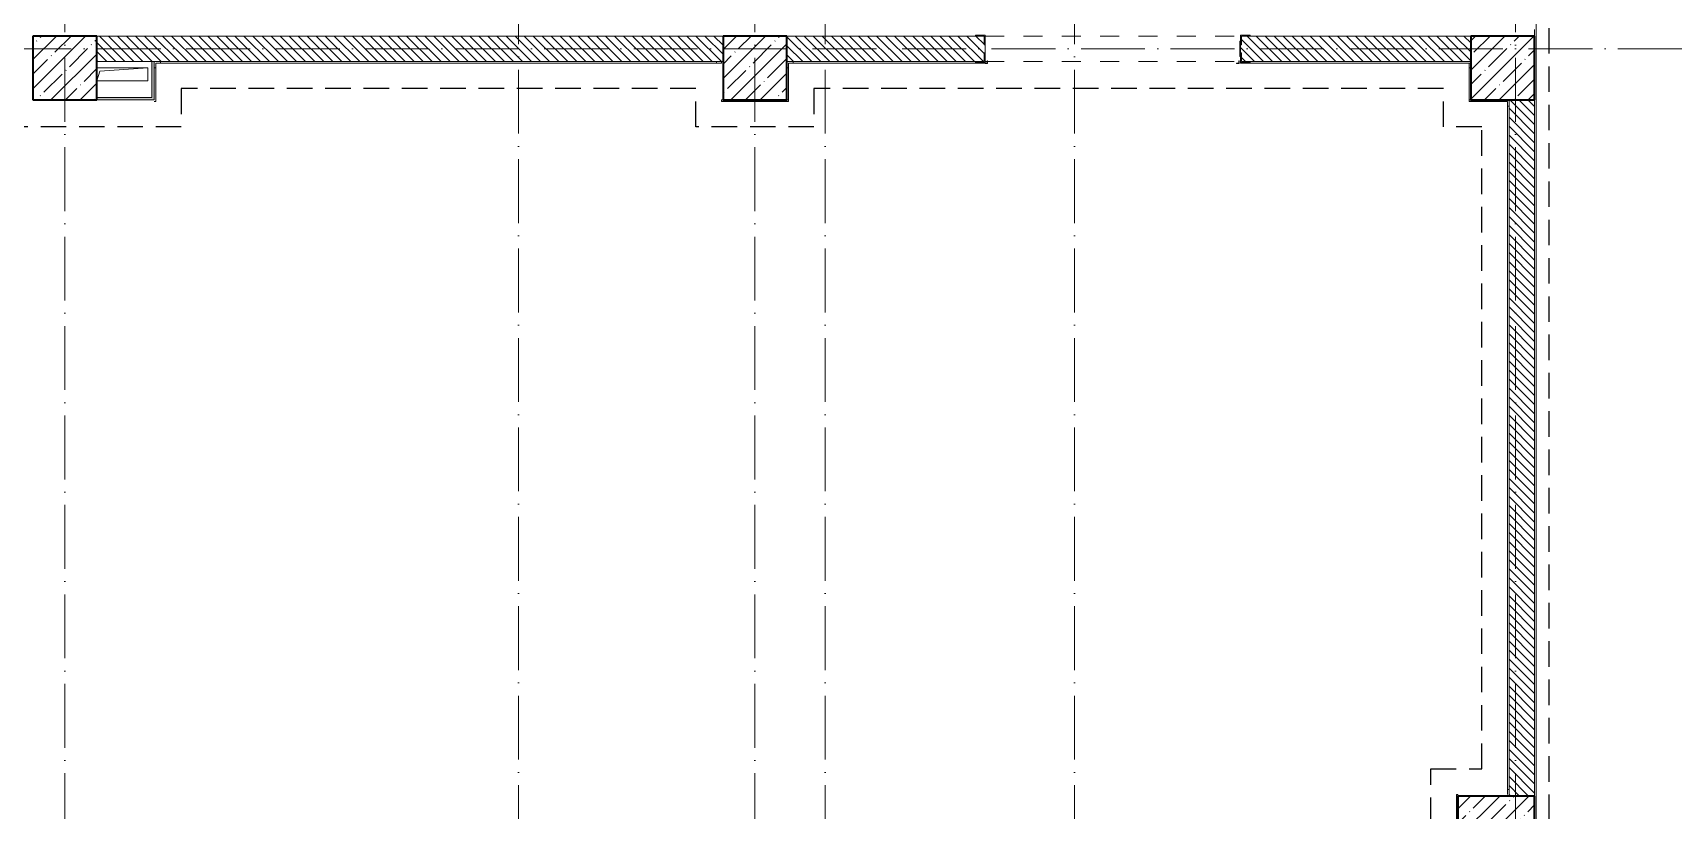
# Model space of a CAD drawing. Header units: millimetres. Extents: x -213536 to 1564669, y -45299 to 942238.
# Drawn here: x -130767 to -117917, y 146672 to 152758 of the extents above; entities that cross this region are included whole.
import ezdxf

# ---------------------------------------------------------------- set-up
doc = ezdxf.new("R2010")
doc.units = ezdxf.units.MM
for name, pattern in [('50_200_ШТРИХ_1Т_ш5_п1_п1_', [700, 500, -100, 0, -100]), ('Штрих короткий', [300, 150, -150]), ('Штриховая _2 мм - 1 мм_', [300, 200, -100])]:
    doc.linetypes.add(name, pattern=pattern)
for name, color, linetype, lineweight in [('0-1', 7, 'Continuous', 5), ('0-2', 7, 'Continuous', 9), ('Несущие колонны', 7, 'Continuous', 9), ('Несущие колонны-1', 7, 'Continuous', 35), ('Обобщенные модели', 7, 'Continuous', 9), ('Оси-2', 7, '50_200_ШТРИХ_1Т_ш5_п1_п1_', 9), ('Перемычка-1', 7, 'Штрих короткий', 9), ('Стены', 7, 'Continuous', 9), ('Стены-1', 7, 'Continuous', 13), ('Штриховка разреза-1', 7, 'Continuous', 9)]:
    doc.layers.add(name, color=color, linetype=linetype, lineweight=lineweight)
doc.layers.add('СТ-1_1', color=7, linetype='Штриховая _2 мм - 1 мм_', lineweight=90, true_color=0x888888)
doc.layers.add('Штриховка разреза-3', color=7, linetype='Continuous', lineweight=9, true_color=0x0080ff)
doc.layers.get('0-2').off()
pattern_1 = [(135, (0, 0), (-35.35534, -35.35534), [])]

# ---------------------------------------------------------------- blocks, each defined once
blk = doc.blocks.new('BSC_Колонна _Прямоугольная - 500х500-25642906-АИ2_02_План отделки стен 2-го этажа _Часть 2_')
at = {"layer": 'Несущие колонны'}
h = blk.add_hatch(dxfattribs=at)
h.set_pattern_fill('FP_13', color=256, style=0, pattern_type=2)
h.set_pattern_definition([(45, (-91350, -44500), (-114.04925, 114.04925), []), (45, (-91235.95, -44500), (-114.04925, 114.04925), [201.613, -40.323, 3.353, -36.97])])
h.paths.add_polyline_path([(-250, -250), (250, -250), (250, 250), (-250, 250)], flags=0)
at = {"layer": 'Несущие колонны-1'}
for p, q in [((250, 250), (-250, 250)), ((-250, 250), (-250, -250)), ((250, -250), (250, 250)), ((-250, -250), (250, -250))]:
    blk.add_line(p, q, dxfattribs=at)
blk = doc.blocks.new('BSC_Колонна _Прямоугольная - 600х600-26981669-АИ2_02_План отделки стен 2-го этажа _Часть 2_')
at = {"layer": 'Несущие колонны'}
h = blk.add_hatch(dxfattribs=at)
h.set_pattern_fill('FP_19', color=256, style=0, pattern_type=2)
h.set_pattern_definition([(45, (-91300, -38500), (-114.04925, 114.04925), []), (45, (-91185.95, -38500), (-114.04925, 114.04925), [201.613, -40.323, 3.353, -36.97])])
h.paths.add_polyline_path([(-300, -300), (300, -300), (300, 300), (-300, 300), (-300, -121)], flags=0)
at = {"layer": 'Несущие колонны-1'}
for p, q in [((300, 300), (-300, 300)), ((-300, 300), (-300, -300)), ((300, -300), (300, 300)), ((-300, -300), (300, -300))]:
    blk.add_line(p, q, dxfattribs=at)
blk = doc.blocks.new('BSC_Колонна _Прямоугольная - 500х500-V15-АИ2_02_План отделки стен 2-го этажа _Часть 2_')
at = {"layer": 'Несущие колонны'}
h = blk.add_hatch(dxfattribs=at)
h.set_pattern_fill('FP_23', color=256, style=0, pattern_type=2)
h.set_pattern_definition([(45, (-80100, -44500), (-114.04925, 114.04925), []), (45, (-79985.95, -44500), (-114.04925, 114.04925), [201.613, -40.323, 3.353, -36.97])])
h.paths.add_polyline_path([(-250, -250), (250, -250), (250, 250), (-250, 250)], flags=0)
at = {"layer": 'Несущие колонны-1'}
for p, q in [((250, 250), (-250, 250)), ((-250, 250), (-250, -250)), ((250, -250), (250, 250)), ((-250, -250), (250, -250))]:
    blk.add_line(p, q, dxfattribs=at)
blk = doc.blocks.new('BSC_Колонна _Прямоугольная - 500х500-V16-АИ2_02_План отделки стен 2-го этажа _Часть 2_')
at = {"layer": 'Несущие колонны'}
h = blk.add_hatch(dxfattribs=at)
h.set_pattern_fill('FP_24', color=256, style=0, pattern_type=2)
h.set_pattern_definition([(45, (-85500, -44500), (-114.04925, 114.04925), []), (45, (-85385.95, -44500), (-114.04925, 114.04925), [201.613, -40.323, 3.353, -36.97])])
h.paths.add_polyline_path([(-250, -250), (250, -250), (250, 250), (-250, 250)], flags=0)
at = {"layer": 'Несущие колонны-1'}
for p, q in [((250, 250), (-250, 250)), ((-250, 250), (-250, -250)), ((250, -250), (250, 250)), ((-250, -250), (250, -250))]:
    blk.add_line(p, q, dxfattribs=at)
blk = doc.blocks.new('Проем_Дверь_Прямоугольный - 2000х2100h_дверные проемы-28474553-АИ2_02_План отделки стен 2-го этажа _Часть 2_')
at = {"layer": 'Перемычка-1'}
for p, q in [((1000, 100), (-1000, 100)), ((1000, -100), (-1000, -100))]:
    blk.add_line(p, q, dxfattribs=at)
blk = doc.blocks.new('АР_Перемычка - АР_Перемычка-28474554-АИ2_02_План отделки стен 2-го этажа _Часть 2_')
at = {"layer": 'Обобщенные модели'}
blk.add_line((-400, -100), (-392, -100), dxfattribs=at)
blk = doc.blocks.new('Фахверк_СКБ_Уголок - 200_3380-28509457-АИ2_02_План отделки стен 2-го этажа _Часть 2_')
at = {"layer": 'Обобщенные модели'}
for p, q in [((200, 156), (125, 156)), ((125, 156), (125, 81)), ((131, 81), (131, 150)), ((131, 150), (200, 150)), ((200, 150), (200, 156)), ((125, 81), (131, 81)), ((131, 19), (125, 19)), ((125, 19), (125, -56)), ((131, -50), (131, 19)), ((125, -56), (200, -56)), ((200, -50), (131, -50)), ((200, -56), (200, -50))]:
    blk.add_line(p, q, dxfattribs=at)
blk = doc.blocks.new('154_Стойка_СКБ_Уголок - СМ-2180_200-28268025-АИ2_02_План отделки стен 2-го этажа _Часть 2_')
at = {"layer": 'Обобщенные модели'}
for p, q in [((125, 156), (125, 81)), ((200, 156), (125, 156)), ((131, 81), (131, 150)), ((131, 150), (200, 150)), ((200, 150), (200, 156)), ((125, 81), (131, 81)), ((131, 19), (125, 19)), ((125, 19), (125, -56)), ((131, -50), (131, 19)), ((125, -56), (200, -56)), ((200, -50), (131, -50)), ((200, -56), (200, -50))]:
    blk.add_line(p, q, dxfattribs=at)
blk = doc.blocks.new('Стойка_Влож_Полоса боковая - Полоса-28213942-АИ2_02_План отделки стен 2-го этажа _Часть 2_')
at = {"layer": 'Обобщенные модели'}
for p, q in [((-5, 60), (0, 60)), ((-5, -60), (-5, 60)), ((0, 31), (0, -31)), ((0, -60), (-5, -60))]:
    blk.add_line(p, q, dxfattribs=at)
blk = doc.blocks.new('AR_Отверстие прямоугольное _в плите_ - AR_Отверстие прямоугольное _в плите_-30511579-АИ2_02_План отделки стен 2-го этажа _Часть 2_')
at = {"layer": 'Обобщенные модели'}
for p, q in [((200, 50), (-200, 50)), ((-200, -50), (-175, 25)), ((-175, 25), (200, 50)), ((200, -50), (200, 50)), ((-200, -50), (200, -50))]:
    blk.add_line(p, q, dxfattribs=at)
blk = doc.blocks.new('0125-Р-ОО-Ш2-АР-о_23_10_2024_rvt-1-АИ2_02_План отделки стен 2-го этажа _Часть 2_')
at = {"layer": 'Штриховка разреза-1'}
h = blk.add_hatch(dxfattribs=at)
h.set_pattern_fill('FP_2', color=256, style=0, pattern_type=2)
h.set_pattern_definition(pattern_1)
h.paths.add_polyline_path([(85250, 44550), (85250, 44750), (80350, 44750), (80350, 44550), (83562, 44550)], flags=0)
h = blk.add_hatch(dxfattribs=at)
h.set_pattern_fill('FP_2', color=256, style=0, pattern_type=2)
h.set_pattern_definition(pattern_1)
h.paths.add_polyline_path([(91100, 44550), (91100, 44750), (89306, 44750), (89306, 44681), (89300, 44681), (89300, 44619), (89306, 44619), (89306, 44550), (91018, 44550)], flags=0)
h.paths.add_polyline_path([(87290, 44550), (87294, 44551), (87294, 44619), (87300, 44619), (87300, 44681), (87294, 44681), (87294, 44750), (85750, 44750), (85750, 44550), (87225, 44550)], flags=0)
h = blk.add_hatch(dxfattribs=at)
h.set_pattern_fill('FP_2', color=256, style=0, pattern_type=2)
h.set_pattern_definition(pattern_1)
h.paths.add_polyline_path([(91600, 38800), (91600, 44250), (91400, 44250), (91400, 38800)], flags=0)
at = {"layer": 'Стены-1'}
for p, q in [((85250, 44750), (80350, 44750)), ((87225, 44750), (85750, 44750)), ((91100, 44750), (89375, 44750)), ((87300, 44619), (87300, 44681)), ((80350, 44550), (85250, 44550)), ((85750, 44550), (87225, 44550)), ((89375, 44550), (91100, 44550)), ((91400, 44250), (91400, 38800)), ((91600, 38800), (91600, 44250))]:
    blk.add_line(p, q, dxfattribs=at)
at = {"layer": '0-2'}
for name, p in [('BSC_Колонна _Прямоугольная - 500х500-V15-АИ2_02_План отделки стен 2-го этажа _Часть 2_', (80100, 44500)), ('BSC_Колонна _Прямоугольная - 500х500-V16-АИ2_02_План отделки стен 2-го этажа _Часть 2_', (85500, 44500)), ('154_Стойка_СКБ_Уголок - СМ-2180_200-28268025-АИ2_02_План отделки стен 2-го этажа _Часть 2_', (89175, 44600)), ('BSC_Колонна _Прямоугольная - 500х500-25642906-АИ2_02_План отделки стен 2-го этажа _Часть 2_', (91350, 44500)), ('Стойка_Влож_Полоса боковая - Полоса-28213942-АИ2_02_План отделки стен 2-го этажа _Часть 2_', (89300, 44650)), ('AR_Отверстие прямоугольное _в плите_ - AR_Отверстие прямоугольное _в плите_-30511579-АИ2_02_План отделки стен 2-го этажа _Часть 2_', (80550, 44450)), ('BSC_Колонна _Прямоугольная - 600х600-26981669-АИ2_02_План отделки стен 2-го этажа _Часть 2_', (91300, 38500))]:
    blk.add_blockref(name, p, dxfattribs=at)
at = {"layer": '0-2', "rotation": 180}
for name, p in [('Фахверк_СКБ_Уголок - 200_3380-28509457-АИ2_02_План отделки стен 2-го этажа _Часть 2_', (87425, 44700)), ('Проем_Дверь_Прямоугольный - 2000х2100h_дверные проемы-28474553-АИ2_02_План отделки стен 2-го этажа _Часть 2_', (88300, 44650)), ('АР_Перемычка - АР_Перемычка-28474554-АИ2_02_План отделки стен 2-го этажа _Часть 2_', (89300, 44650))]:
    blk.add_blockref(name, p, dxfattribs=at)
blk = doc.blocks.new('101_Уголок настенный вертикальный_Металл-ПМЮ-02_ - ДШ-2_Накладной профиль для деформационного шва Гидроконтур ПСН-100 белый _для 50мм шва_-20958077-АИ2_02_План отделки стен 2-го этажа _Часть 2_')
at = {"layer": 'Обобщенные модели'}
for p, q in [((145, 8), (125, 8)), ((125, 8), (125, -12)), ((127, -12), (127, 6)), ((127, 6), (145, 6)), ((145, 6), (145, 8)), ((125, -12), (127, -12))]:
    blk.add_line(p, q, dxfattribs=at)
blk = doc.blocks.new('Оси1')
at = {"layer": 'Оси-2'}
for p, q in [((286345.6, 264395.4), (286345.6, 224015.2)), ((289895.6, 210594.5), (289895.6, 264395.4)), ((291745.6, 264395.4), (291745.6, 227065.2)), ((294245.6, 210594.5), (294245.6, 264395.4)), ((297695.6, 264395.4), (297695.6, 210594.5)), ((292295.6, 210594.5), (292295.6, 263125.4)), ((283095.6, 257465.2), (312453.9, 257465.2))]:
    blk.add_line(p, q, dxfattribs=at)

msp = doc.modelspace()

# ---------------------------------------------------------------- hatches: boundary and pattern name
at = {"layer": 'Штриховка разреза-3'}
for points in [[(-129817, 152232.8), (-129817, 152532.8), (-129837, 152532.8), (-129837, 152232.8)], [(-129837, 152232.8), (-129837, 152252.8), (-130267, 152252.8), (-130267, 152232.8)]]:
    msp.add_hatch(color=256, dxfattribs=at).paths.add_polyline_path(points, flags=0)

# ---------------------------------------------------------------- linework, layer by layer
at = {"layer": 'СТ-1_1', "lineweight": 25}
for p, q in [((-118905, 153394.8), (-118905, 136094.8)), ((-125579.7, 152320.8), (-129605.7, 152320.8)), ((-129605.7, 152320.8), (-129605.7, 152020.8)), ((-125579.7, 152020.8), (-125579.7, 152320.8)), ((-119729.7, 152320.8), (-124655.7, 152320.8)), ((-124655.7, 152320.8), (-124655.7, 152020.8)), ((-119729.7, 152020.8), (-119729.7, 152320.8)), ((-129605.7, 152020.8), (-130979.7, 152020.8)), ((-124655.7, 152020.8), (-125579.7, 152020.8)), ((-119429.7, 152020.8), (-119729.7, 152020.8)), ((-119429.7, 146994.8), (-119429.7, 152020.8)), ((-119829.7, 145970.8), (-119829.7, 146994.8)), ((-119829.7, 146994.8), (-119429.7, 146994.8))]:
    msp.add_line(p, q, dxfattribs=at)
at = {"layer": 'Стены'}
for p, q in [((-125379, 152520.8), (-125379, 152532.8)), ((-129767, 152520.8), (-129805, 152520.8)), ((-129805, 152520.8), (-129805, 152482.8)), ((-125379, 152520.8), (-125417, 152520.8)), ((-124817, 152520.8), (-124855, 152520.8)), ((-124855, 152520.8), (-124855, 152482.8)), ((-119529, 152482.8), (-119529, 152520.8)), ((-125379, 152232.8), (-125367, 152232.8)), ((-125379, 152232.8), (-125379, 152220.8)), ((-125367, 152220.8), (-125379, 152220.8)), ((-124867, 152220.8), (-124855, 152220.8)), ((-124855, 152232.8), (-124855, 152220.8)), ((-119529, 152232.8), (-119529, 152220.8)), ((-119517, 152220.8), (-119529, 152220.8)), ((-119229, 152220.8), (-119267, 152220.8)), ((-119229, 152182.8), (-119229, 152220.8)), ((-119617, 146794.8), (-119629, 146794.8)), ((-119629, 146782.8), (-119629, 146794.8)), ((-119617, 146794.8), (-119617, 146782.8)), ((-119229, 146794.8), (-119229, 146832.8))]:
    msp.add_line(p, q, dxfattribs=at)
at = {"layer": 'Стены-1'}
for p, q in [((-119005, 135994.8), (-119005, 153282.8)), ((-119017, 152782.8), (-119017, 152732.8)), ((-129817, 152532.8), (-129837, 152532.8)), ((-129837, 152532.8), (-129837, 152252.8)), ((-129817, 152532.8), (-129817, 152232.8)), ((-125417, 152532.8), (-129767, 152532.8)), ((-129767, 152532.8), (-129767, 152520.8)), ((-125417, 152520.8), (-125417, 152532.8)), ((-123392, 152532.8), (-124817, 152532.8)), ((-124817, 152532.8), (-124817, 152520.8)), ((-119517, 152532.8), (-121242, 152532.8)), ((-129805, 152482.8), (-129817, 152482.8)), ((-129805, 152220.8), (-129805, 152482.8)), ((-129767, 152520.8), (-125417, 152520.8)), ((-124855, 152482.8), (-124867, 152482.8)), ((-124855, 152232.8), (-124855, 152482.8)), ((-124817, 152520.8), (-123317, 152520.8)), ((-121317, 152526.8), (-121317, 152520.8)), ((-121317, 152520.8), (-119517, 152520.8)), ((-119517, 152482.8), (-119529, 152482.8)), ((-119529, 152482.8), (-119529, 152232.8)), ((-129837, 152252.8), (-130267, 152252.8)), ((-130267, 152232.8), (-129817, 152232.8)), ((-129817, 152220.8), (-129805, 152220.8)), ((-125367, 152232.8), (-125367, 152220.8)), ((-125367, 152220.8), (-124867, 152220.8)), ((-124867, 152232.8), (-124855, 152232.8)), ((-124867, 152220.8), (-124867, 152232.8)), ((-119529, 152232.8), (-119517, 152232.8)), ((-119517, 152232.8), (-119517, 152220.8)), ((-119517, 152220.8), (-119267, 152220.8)), ((-119267, 152220.8), (-119267, 152232.8)), ((-119217, 152182.8), (-119229, 152182.8)), ((-119229, 152182.8), (-119229, 146832.8)), ((-119217, 146832.8), (-119217, 152182.8)), ((-119017, 152232.8), (-119017, 146782.8)), ((-119617, 146782.8), (-119629, 146782.8)), ((-119629, 146782.8), (-119629, 146182.8)), ((-119229, 146832.8), (-119217, 146832.8))]:
    msp.add_line(p, q, dxfattribs=at)

# ---------------------------------------------------------------- block references
at = {"color": 2, "lineweight": 30}
msp.add_blockref('Оси1', (-416862.6, -104832.4), dxfattribs=at)
at = {"layer": '0-1'}
msp.add_blockref('0125-Р-ОО-Ш2-АР-о_23_10_2024_rvt-1-АИ2_02_План отделки стен 2-го этажа _Часть 2_', (-210617, 107982.8), dxfattribs=at)
at = {"layer": 'Обобщенные модели', "rotation": 180}
for p in [(-123172, 152526.8), (-121204, 152526.8)]:
    msp.add_blockref('101_Уголок настенный вертикальный_Металл-ПМЮ-02_ - ДШ-2_Накладной профиль для деформационного шва Гидроконтур ПСН-100 белый _для 50мм шва_-20958077-АИ2_02_План отделки стен 2-го этажа _Часть 2_', p, dxfattribs=at)

doc.saveas('drawing.dxf')
